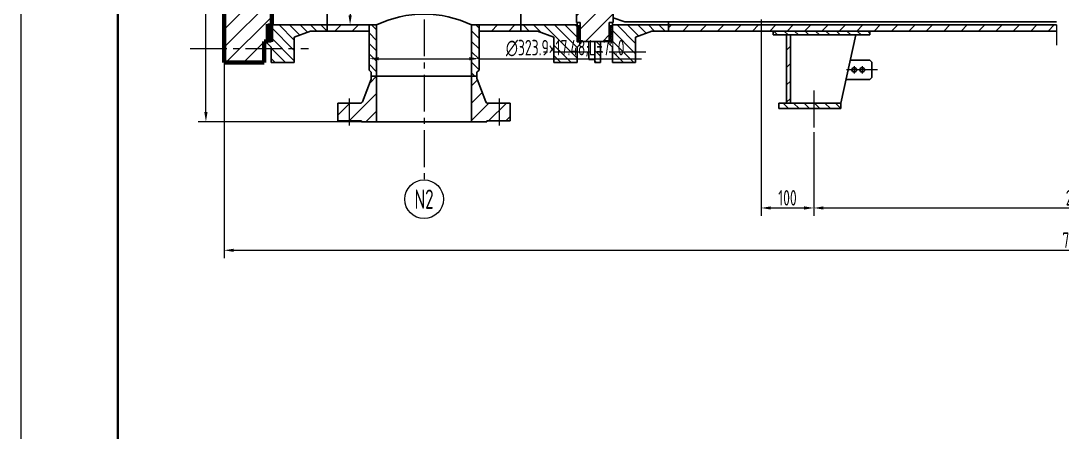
# Model space of a CAD drawing. Header units: millimetres. Extents: x 5765 to 6606, y -201 to 393.
# Drawn here: x 5765 to 6033.8, y 96.4 to 202.6 of the extents above; entities that cross this region are included whole.
import ezdxf
from ezdxf.enums import TextEntityAlignment as Align

# ---------------------------------------------------------------- set-up
doc = ezdxf.new("R2010")
doc.units = ezdxf.units.MM
doc.linetypes.add('CENTER2', pattern=[28.575, 19.05, -3.175, 3.175, -3.175])
doc.linetypes.add('PHANTOM2', pattern=[31.75, 15.875, -3.175, 3.175, -3.175, 3.175, -3.175])
for name, color, linetype, lineweight in [('1粗实线', 7, 'Continuous', 35), ('2细实线', 3, 'Continuous', 13), ('3中心线', 1, 'CENTER2', 13), ('5双点划线', 2, 'PHANTOM2', 13), ('6剖面线', 6, 'Continuous', 13), ('6（图框层）', 7, 'Continuous', 100), ('7文本', 2, 'Continuous', 13), ('8标注', 3, 'Continuous', 13), ('9图表', 4, 'Continuous', 13)]:
    doc.layers.add(name, color=color, linetype=linetype, lineweight=lineweight)
doc.styles.add('lanpec', font='bpec_e.shx', dxfattribs={"width": 0.75, "bigfont": 'hztxt.shx'})
doc.styles.add('lanpec-dim', font='bpec_e.shx', dxfattribs={"width": 0.75})
doc.dimstyles.new('lanpec', dxfattribs={"dimtxt": 4, "dimasz": 2.5, "dimexe": 2, "dimexo": 0, "dimtad": 1, "dimdsep": 46, "dimtxsty": 'lanpec-dim', "dimcen": 2.5, "dimclrd": 256, "dimclre": 256, "dimclrt": 256, "dimazin": 0, "dimtfac": 1, "dimtmove": 0, "dimatfit": 3, "dimfxl": 1, "dimlwd": -1, "dimlwe": -1, "dimarcsym": 0})
doc.dimstyles.new('lanpec$0', dxfattribs={"dimscale": 10, "dimtxt": 4, "dimasz": 2.5, "dimexe": 2, "dimexo": 0, "dimtad": 1, "dimdec": 1, "dimdsep": 46, "dimtxsty": 'lanpec-dim', "dimcen": 0.09, "dimclrd": 256, "dimclre": 256, "dimclrt": 256, "dimadec": 1, "dimazin": 0, "dimtfac": 0.707, "dimtdec": 1, "dimtmove": 0, "dimatfit": 3, "dimfxl": 1, "dimarcsym": 0})
pattern_1 = [(135, (5976.2309, 1232.6665), (-1.3470384, -1.3470384), [])]
pattern_2 = [(45, (5976.231, 1232.6665), (-2.245064, 2.245064), [])]
pattern_3 = [(135, (4694.1136, 1225.4464), (-1.3470384, -1.3470384), [])]

# ---------------------------------------------------------------- blocks, each defined once
blk = doc.blocks.new('A1')
at = {"layer": '1粗实线'}
blk.add_lwpolyline([(-816, 10), (-10, 10), (-10, 584), (-816, 584)], close=True, dxfattribs=at)
at = {"layer": '9图表'}
blk.add_lwpolyline([(-841, 0), (0, 0), (0, 594), (-841, 594)], close=True, dxfattribs=at)
blk = doc.blocks.new('*D36')
at = {"layer": '8标注', "transparency": 16777216}
for p, q in [((5956.1, 199.98), (5956.1, 152.32)), ((5969.68, 173.87), (5969.68, 152.32)), ((5958.6, 154.32), (5967.18, 154.32))]:
    blk.add_line(p, q, dxfattribs=at)
for points in [[(5958.6, 154.74), (5958.6, 153.9), (5956.1, 154.32)], [(5967.18, 154.74), (5967.18, 153.9), (5969.68, 154.32)]]:
    blk.add_solid(points, dxfattribs=at)
at = {"layer": 'Defpoints', "color": 0, "transparency": 16777216}
for p in [(5956.1, 199.98), (5969.68, 173.87), (5969.68, 154.32)]:
    blk.add_point(p, dxfattribs=at)
at = {"layer": '8标注', "transparency": 16777216, "insert": (5962.89, 156.94), "char_height": 4, "attachment_point": 5, "style": 'lanpec-dim'}
blk.add_mtext('100', dxfattribs=at)
blk = doc.blocks.new('*D37')
at = {"layer": '8标注', "transparency": 16777216}
for p, q in [((5969.68, 173.87), (5969.68, 152.32)), ((6110.31, 174.04), (6110.31, 152.32)), ((5972.18, 154.32), (6107.81, 154.32))]:
    blk.add_line(p, q, dxfattribs=at)
for points in [[(5972.18, 154.74), (5972.18, 153.9), (5969.68, 154.32)], [(6107.81, 154.74), (6107.81, 153.9), (6110.31, 154.32)]]:
    blk.add_solid(points, dxfattribs=at)
at = {"layer": 'Defpoints', "color": 0, "transparency": 16777216}
for p in [(5969.68, 173.87), (6110.31, 174.04), (6110.31, 154.32)]:
    blk.add_point(p, dxfattribs=at)
at = {"layer": '8标注', "transparency": 16777216, "insert": (6040, 156.94), "char_height": 4, "attachment_point": 5, "style": 'lanpec-dim'}
blk.add_mtext('2700%%P3', dxfattribs=at)
blk = doc.blocks.new('*D38')
at = {"layer": '8标注', "transparency": 16777216}
for p, q in [((5817.5, 246.58), (5817.5, 141.4)), ((6263.09, 246.58), (6263.09, 141.4)), ((5820, 143.4), (6260.59, 143.4))]:
    blk.add_line(p, q, dxfattribs=at)
for points in [[(5820, 143.81), (5820, 142.98), (5817.5, 143.4)], [(6260.59, 143.81), (6260.59, 142.98), (6263.09, 143.4)]]:
    blk.add_solid(points, dxfattribs=at)
at = {"layer": 'Defpoints', "color": 0, "transparency": 16777216}
for p in [(5817.5, 246.58), (6263.09, 246.58), (6263.09, 143.4)]:
    blk.add_point(p, dxfattribs=at)
at = {"layer": '8标注', "transparency": 16777216, "insert": (6040.3, 146.02), "char_height": 4, "attachment_point": 5, "style": 'lanpec-dim'}
blk.add_mtext('7701.343', dxfattribs=at)
blk = doc.blocks.new('*D42')
at = {"layer": '8标注', "transparency": 16777216}
for p, q in [((5850.01, 291.58), (5852.01, 291.58)), ((5850.01, 289.08), (5850.01, 204.08)), ((5850.01, 201.58), (5852.01, 201.58))]:
    blk.add_line(p, q, dxfattribs=at)
for points in [[(5849.59, 289.08), (5850.43, 289.08), (5850.01, 291.58)], [(5849.59, 204.08), (5850.43, 204.08), (5850.01, 201.58)]]:
    blk.add_solid(points, dxfattribs=at)
at = {"layer": 'Defpoints', "color": 0, "transparency": 16777216}
for p in [(5850.01, 291.58), (5850.01, 201.58), (5850.01, 201.58)]:
    blk.add_point(p, dxfattribs=at)
at = {"layer": '8标注', "transparency": 16777216, "insert": (5847.39, 246.58), "char_height": 4, "attachment_point": 5, "rotation": 90, "style": 'lanpec-dim'}
blk.add_mtext('%%C1200', dxfattribs=at)
blk = doc.blocks.new('*D46')
at = {"layer": '8标注', "transparency": 16777216}
for p, q in [((5854.92, 192.86), (5854.92, 194.86)), ((5883.29, 191.47), (5883.29, 194.86)), ((5857.42, 192.86), (5880.79, 192.86)), ((5883.29, 192.86), (5925.26, 192.86))]:
    blk.add_line(p, q, dxfattribs=at)
for points in [[(5857.42, 193.28), (5857.42, 192.44), (5854.92, 192.86)], [(5880.79, 193.28), (5880.79, 192.44), (5883.29, 192.86)]]:
    blk.add_solid(points, dxfattribs=at)
at = {"layer": 'Defpoints', "color": 0, "transparency": 16777216}
for p in [(5854.92, 192.86), (5883.29, 192.86), (5883.29, 191.47)]:
    blk.add_point(p, dxfattribs=at)
at = {"layer": '8标注', "transparency": 16777216, "insert": (5905.52, 195.56), "char_height": 4, "attachment_point": 5, "style": 'lanpec-dim'}
blk.add_mtext('∅323.9×17.48;L=71.0', dxfattribs=at)
blk = doc.blocks.new('169')
at = {"layer": '6剖面线'}
h = blk.add_hatch(dxfattribs=at)
h.set_pattern_fill('ANSI31', color=256, style=0)
h.paths.add_polyline_path([(3879.08, -271.79), (3878.08, -271.79), (3878.08, -267.39), (3877.08, -267.39), (3877.08, -261.89), (3866.78, -261.89), (3866.78, -316.64), (3879.08, -316.64)])
h.paths.add_polyline_path([(3879.08, -316.64), (3866.78, -316.64), (3866.78, -371.39), (3877.08, -371.39), (3877.08, -365.89), (3878.08, -365.89), (3878.08, -361.49), (3879.08, -361.49)])
for p, q in [((3877.08, -261.89), (3866.78, -261.89)), ((3877.08, -267.39), (3878.08, -267.39)), ((3878.08, -271.79), (3879.08, -271.79)), ((3877.08, -365.89), (3878.08, -365.89)), ((3877.08, -371.39), (3866.78, -371.39))]:
    blk.add_line(p, q)
at = {"layer": '6（图框层）'}
for p, q in [((3866.78, -261.89), (3866.78, -316.64)), ((3877.08, -261.89), (3877.08, -267.39)), ((3878.08, -267.39), (3878.08, -271.79)), ((3879.08, -271.79), (3879.08, -316.64)), ((3866.78, -371.39), (3866.78, -316.64)), ((3879.08, -361.49), (3879.08, -316.64)), ((3877.08, -371.39), (3877.08, -365.89))]:
    blk.add_line(p, q, dxfattribs=at)
blk = doc.blocks.new('*D57')
at = {"layer": '8标注', "transparency": 16777216}
for p, q in [((5815.82, 246.58), (5810.8, 246.58)), ((5812.8, 179.08), (5812.8, 244.08)), ((5852.91, 176.58), (5810.8, 176.58))]:
    blk.add_line(p, q, dxfattribs=at)
for points in [[(5812.38, 244.08), (5813.22, 244.08), (5812.8, 246.58)], [(5812.38, 179.08), (5813.22, 179.08), (5812.8, 176.58)]]:
    blk.add_solid(points, dxfattribs=at)
at = {"layer": 'Defpoints', "color": 0, "transparency": 16777216}
for p in [(5812.8, 246.58), (5815.82, 246.58), (5852.91, 176.58)]:
    blk.add_point(p, dxfattribs=at)
at = {"layer": '8标注', "transparency": 16777216, "insert": (5810.18, 211.58), "char_height": 4, "attachment_point": 5, "rotation": 90, "style": 'lanpec-dim'}
blk.add_mtext('671.0±3', dxfattribs=at)
blk = doc.blocks.new('管口号')
at = {"layer": '2细实线'}
blk.add_circle((0, 5), 5, dxfattribs=at)
at = {"layer": '7文本', "style": 'lanpec', "width": 0.75}
blk.add_attdef('N', text='', height=5, dxfattribs=at).set_placement((0, 5), align=Align.MIDDLE_CENTER)

msp = doc.modelspace()

# ---------------------------------------------------------------- hatches: boundary and pattern name
at = {"layer": '6剖面线'}
h = msp.add_hatch(dxfattribs=at)
h.set_pattern_fill('ANSI31', color=256, style=0)
h.set_pattern_definition(pattern_2)
h.paths.add_polyline_path([(5917.902, 290.933), (5916.902, 290.933), (5916.902, 295.833), (5909.402, 295.833), (5909.402, 291.833), (5909.402, 290.933), (5908.402, 290.933), (5908.402, 202.233), (5909.402, 202.233), (5909.402, 197.333), (5916.902, 197.333), (5916.902, 201.333), (5916.902, 202.233), (5917.902, 202.233)])
h = msp.add_hatch(dxfattribs=at)
h.set_pattern_fill('ANSI31', color=256, scale=0.6, angle=90, style=0)
h.set_pattern_definition([(135, (-65401.7123, -31484.1293), (-1.34703842, -1.34703842), [])])
h.paths.add_polyline_path([(5829.602, 194.583), (5829.602, 191.833), (5835.602, 191.833), (5835.602, 194.583)])
h.paths.add_polyline_path([(5835.602, 194.583), (5835.602, 198.383), (5839.802, 199.983), (5844.102, 199.983), (5844.102, 201.583), (5829.602, 201.583), (5829.602, 197.183), (5828.602, 197.183), (5828.602, 196.833), (5829.602, 195.833), (5829.602, 194.583)])
h = msp.add_hatch(dxfattribs=at)
h.set_pattern_fill('ANSI31', color=256, style=0)
h.set_pattern_definition(pattern_2)
h.paths.add_polyline_path([(5854.918, 199.983), (5854.918, 201.583), (5844.102, 201.583), (5844.102, 199.983)])
h.paths.add_polyline_path([(5883.286, 201.583), (5883.286, 199.983), (5894.102, 199.983), (5894.102, 201.583)])
h = msp.add_hatch(dxfattribs=at)
h.set_pattern_fill('ANSI31', color=256, scale=0.6, angle=90, style=0)
h.set_pattern_definition([(135, (6665.83, -1594.7425), (-1.3470384, -1.3470384), [])])
h.paths.add_polyline_path([(5854.918, 189.879), (5855.452, 189.345), (5855.452, 188.383), (5856.852, 188.383), (5856.852, 201.583), (5854.918, 201.583)])
h.paths.add_polyline_path([(5883.286, 201.583), (5881.352, 201.583), (5881.352, 188.383), (5882.752, 188.383), (5882.752, 189.345), (5883.286, 189.879)])
h = msp.add_hatch(dxfattribs=at)
h.set_pattern_fill('ANSI31', color=256, scale=0.6, angle=90, style=0)
h.set_pattern_definition(pattern_1)
h.paths.add_polyline_path([(5894.102, 201.583), (5894.102, 199.983), (5898.402, 199.983), (5902.602, 198.383), (5902.602, 194.583), (5908.602, 194.583), (5908.602, 195.833), (5909.602, 196.833), (5909.602, 197.183), (5908.602, 197.183), (5908.602, 201.583)])
h.paths.add_polyline_path([(5902.602, 194.583), (5902.602, 191.833), (5908.602, 191.833), (5908.602, 194.583)])
h = msp.add_hatch(dxfattribs=at)
h.set_pattern_fill('ANSI31', color=256, scale=0.6, angle=90, style=0)
h.set_pattern_definition(pattern_1)
h.paths.add_polyline_path([(5917.702, 194.583), (5917.702, 191.833), (5923.702, 191.833), (5923.702, 194.583)])
h.paths.add_polyline_path([(5923.702, 198.383), (5927.902, 199.983), (5932.202, 199.983), (5932.202, 201.583), (5917.702, 201.583), (5917.702, 197.183), (5916.702, 197.183), (5916.702, 196.833), (5917.702, 195.833), (5917.702, 194.583), (5923.702, 194.583)])
h = msp.add_hatch(dxfattribs=at)
h.set_pattern_fill('ANSI31', color=256, style=0)
h.set_pattern_definition(pattern_2)
h.paths.add_polyline_path([(6032.346, 199.983), (6032.346, 201.583), (5932.202, 201.583), (5932.202, 199.983)])
h = msp.add_hatch(dxfattribs=at)
h.set_pattern_fill('ANSI37', color=256, scale=0.1, style=0)
h.set_pattern_definition([(45, (4694.11357, 1225.44637), (-0.2245064, 0.2245064), []), (135, (4694.11357, 1225.44637), (-0.2245064, -0.2245064), [])])
h.paths.add_polyline_path([(5829.602, 201.333), (5828.802, 201.333), (5828.802, 197.333), (5829.602, 197.333)])
h = msp.add_hatch(dxfattribs=at)
h.set_pattern_fill('ANSI37', color=256, scale=0.1, style=0)
h.set_pattern_definition([(315, (-65401.71233, 31977.2961), (-0.224506403, -0.224506403), []), (225, (-65401.71233, 31977.2961), (-0.224506403, 0.224506403), [])])
h.paths.add_polyline_path([(5908.602, 197.333), (5909.402, 197.333), (5909.402, 201.333), (5908.602, 201.333)])
h = msp.add_hatch(dxfattribs=at)
h.set_pattern_fill('ANSI37', color=256, scale=0.1, style=0)
h.set_pattern_definition([(225, (77228.0165, 31977.2961), (0.224506403, -0.224506403), []), (315, (77228.0165, 31977.2961), (0.224506403, 0.224506403), [])])
h.paths.add_polyline_path([(5917.702, 201.333), (5916.902, 201.333), (5916.902, 197.333), (5917.702, 197.333)])
h = msp.add_hatch(dxfattribs=at)
h.set_pattern_fill('ANSI31', color=256, scale=0.6, angle=90, style=0)
h.set_pattern_definition(pattern_3)
h.paths.add_polyline_path([(5984.181, 198.983), (5984.181, 199.983), (5959.181, 199.983), (5959.181, 198.983)])
h = msp.add_hatch(dxfattribs=at)
h.set_pattern_fill('ANSI31', color=256, style=0)
h.set_pattern_definition([(45, (4694.1136, 1225.4464), (-2.245064, 2.245064), [])])
h.paths.add_polyline_path([(5963.681, 198.983), (5962.681, 198.983), (5962.681, 181.383), (5963.681, 181.383)])
h = msp.add_hatch(dxfattribs=at)
h.set_pattern_fill('ANSI31', color=256, scale=0.6, angle=90, style=0)
h.set_pattern_definition(pattern_3)
h.paths.add_polyline_path([(5914.652, 194.583), (5914.652, 191.833), (5913.152, 191.833), (5913.152, 194.583)])
h.paths.add_polyline_path([(5913.152, 197.333), (5914.652, 197.333), (5914.652, 194.583), (5913.152, 194.583)])
h = msp.add_hatch(dxfattribs=at)
h.set_pattern_fill('ANSI31', color=256, style=0)
h.set_pattern_definition(pattern_2)
h.paths.add_polyline_path([(5888.472, 181.393), (5886.972, 181.393), (5886.972, 176.783), (5888.472, 176.783)])
h.paths.add_polyline_path([(5889.972, 181.393), (5888.472, 181.393), (5888.472, 176.783), (5889.972, 176.783)])
h.paths.add_polyline_path([(5886.972, 176.783), (5885.292, 176.783), (5885.292, 176.583), (5881.352, 176.583), (5881.352, 188.383), (5882.752, 188.383), (5882.752, 187.776, 0.09138), (5882.785, 187.597), (5885.029, 181.715, 0.3110597), (5885.496, 181.393), (5886.972, 181.393)])
h.paths.add_polyline_path([(5891.352, 176.783), (5889.972, 176.783), (5889.972, 181.393), (5891.352, 181.393)])
h.paths.add_polyline_path([(5856.852, 176.583), (5852.912, 176.583), (5852.912, 176.783), (5849.732, 176.783), (5849.732, 181.393), (5852.708, 181.393, 0.3110597), (5853.175, 181.715), (5855.419, 187.597, 0.09138), (5855.452, 187.776), (5855.452, 188.383), (5856.852, 188.383)])
h.paths.add_polyline_path([(5849.732, 176.783), (5846.852, 176.783), (5846.852, 181.393), (5849.732, 181.393)])
h = msp.add_hatch(dxfattribs=at)
h.set_pattern_fill('ANSI31', color=256, scale=0.6, angle=90, style=0)
h.set_pattern_definition(pattern_3)
h.paths.add_polyline_path([(5969.681, 179.983), (5969.681, 181.383), (5960.681, 181.383), (5960.681, 179.983)])
h.paths.add_polyline_path([(5976.681, 179.983), (5976.681, 181.383), (5969.681, 181.383), (5969.681, 179.983)])

# ---------------------------------------------------------------- linework, layer by layer
for p, q in [((5908.402, 290.933), (5908.402, 202.233)), ((5917.902, 290.933), (5917.902, 202.233)), ((5844.102, 245.783), (5844.102, 199.983)), ((5894.102, 245.783), (5894.102, 199.983)), ((5828.802, 201.733), (5829.802, 201.733)), ((5844.102, 201.583), (5829.602, 201.583)), ((5844.102, 201.583), (5856.852, 201.583)), ((5854.918, 189.879), (5854.918, 201.583)), ((5856.852, 201.583), (5856.852, 176.583)), ((5881.352, 201.583), (5894.102, 201.583)), ((5881.352, 201.583), (5881.352, 176.583)), ((5883.286, 189.879), (5883.286, 201.583)), ((5894.102, 201.583), (5908.602, 201.583)), ((5908.402, 202.233), (5909.402, 202.233)), ((5908.602, 197.183), (5908.602, 202.233)), ((5909.402, 197.333), (5909.402, 202.233)), ((5917.902, 202.233), (5916.902, 202.233)), ((5916.902, 197.333), (5916.902, 202.233)), ((5917.702, 197.183), (5917.702, 202.233)), ((5932.202, 201.583), (5917.702, 201.583)), ((5917.902, 203.383), (5920.902, 202.383)), ((5920.902, 202.383), (6032.346, 202.383)), ((5932.202, 202.383), (5932.202, 199.983)), ((5932.202, 201.583), (6032.346, 201.583)), ((5839.802, 199.983), (5835.602, 198.383)), ((5844.102, 199.983), (5839.802, 199.983)), ((5844.102, 199.983), (5854.918, 199.983)), ((5883.286, 199.983), (5894.102, 199.983)), ((5894.102, 199.983), (5898.402, 199.983)), ((5898.402, 199.983), (5902.602, 198.383)), ((5927.902, 199.983), (5923.702, 198.383)), ((5932.202, 199.983), (5927.902, 199.983)), ((5932.202, 199.983), (6032.346, 199.983)), ((5959.181, 198.983), (5959.181, 199.983)), ((5984.181, 198.983), (5959.181, 198.983)), ((5962.681, 181.383), (5962.681, 198.983)), ((5963.681, 181.383), (5963.681, 198.983)), ((5976.681, 181.383), (5980.573, 198.983)), ((5984.181, 198.983), (5984.181, 199.983)), ((5828.602, 196.833), (5828.602, 197.333)), ((5828.602, 197.183), (5829.602, 197.183)), ((5828.602, 196.833), (5829.602, 195.833)), ((5835.602, 191.833), (5835.602, 198.383)), ((5902.602, 198.383), (5902.602, 191.833)), ((5909.602, 197.183), (5908.602, 197.183)), ((5909.602, 196.833), (5908.602, 195.833)), ((5909.402, 197.333), (5916.902, 197.333)), ((5909.602, 196.833), (5909.602, 197.333)), ((5911.652, 192.633), (5911.652, 197.333)), ((5913.152, 191.833), (5913.152, 197.333)), ((5914.652, 191.833), (5914.652, 197.333)), ((5916.702, 196.833), (5916.702, 197.333)), ((5916.702, 197.183), (5917.702, 197.183)), ((5916.702, 196.833), (5917.702, 195.833)), ((5923.702, 198.383), (5923.702, 191.833)), ((5829.602, 191.833), (5829.602, 195.833)), ((5908.602, 191.833), (5908.602, 195.833)), ((5917.702, 191.833), (5917.702, 195.833)), ((5835.602, 191.833), (5829.602, 191.833)), ((5902.602, 191.833), (5908.602, 191.833)), ((5913.152, 192.633), (5911.652, 192.633)), ((5913.152, 191.833), (5914.652, 191.833)), ((5923.702, 191.833), (5917.702, 191.833)), ((5855.452, 189.345), (5854.918, 189.879)), ((5855.452, 188.383), (5855.452, 189.345)), ((5882.752, 188.383), (5855.452, 188.383)), ((5855.452, 188.383), (5855.452, 187.776)), ((5882.752, 189.345), (5883.286, 189.879)), ((5882.752, 188.383), (5882.752, 189.345)), ((5882.752, 188.383), (5882.752, 187.776)), ((5855.419, 187.597), (5853.175, 181.715)), ((5882.785, 187.597), (5885.029, 181.715)), ((5846.852, 181.393), (5846.852, 176.783)), ((5846.852, 181.393), (5852.708, 181.393)), ((5891.352, 181.393), (5885.496, 181.393)), ((5891.352, 181.393), (5891.352, 176.783)), ((5960.681, 181.383), (5976.681, 181.383)), ((5960.681, 181.383), (5960.681, 179.983)), ((5976.681, 181.383), (5976.681, 179.983)), ((5960.681, 179.983), (5976.681, 179.983)), ((5960.681, 179.983), (5976.681, 179.983)), ((5846.852, 176.783), (5852.912, 176.783)), ((5852.912, 176.783), (5852.912, 176.583)), ((5852.912, 176.583), (5885.292, 176.583)), ((5891.352, 176.783), (5885.292, 176.783)), ((5885.292, 176.783), (5885.292, 176.583))]:
    msp.add_line(p, q)
at = {"ltscale": 2}
for p, q in [((5979.136, 192.483), (5984.181, 192.483)), ((5984.681, 191.983), (5984.181, 192.483)), ((5984.681, 191.983), (5984.681, 187.983)), ((5984.181, 187.483), (5978.03, 187.483)), ((5984.681, 187.983), (5984.181, 187.483))]:
    msp.add_line(p, q, dxfattribs=at)
for points in [[(5828.802, 197.333), (5829.602, 197.333), (5829.602, 201.333), (5828.802, 201.333), (5828.802, 197.333)], [(5909.402, 197.333), (5908.602, 197.333), (5908.602, 201.333), (5909.402, 201.333), (5909.402, 197.333)], [(5916.902, 197.333), (5917.702, 197.333), (5917.702, 201.333), (5916.902, 201.333), (5916.902, 197.333)]]:
    msp.add_lwpolyline(points)
at = {"ltscale": 3}
for centre in [(5980.131, 189.983), (5982.181, 189.983)]:
    msp.add_circle(centre, 0.6, dxfattribs=at)
for centre, radius, start, end in [((5869.102, 175.883), 28.471, 64.51564, 115.48436), ((5854.952, 187.776), 0.5, 339.11524, 0), ((5883.252, 187.776), 0.5, 180, 200.88476), ((5852.708, 181.893), 0.5, 270, 339.11524), ((5885.496, 181.893), 0.5, 200.88476, 270)]:
    msp.add_arc(centre, radius, start, end)
at = {"layer": '3中心线', "ltscale": 0.5}
for p, q in [((5869.102, 331.583), (5869.102, 161.583)), ((5956.102, 331.583), (5956.102, 199.983)), ((5808.71, 195.5), (5839.29, 195.5)), ((5926.373, 194.583), (5899.931, 194.583)), ((5980.131, 190.947), (5980.131, 189.02)), ((5982.181, 190.947), (5982.181, 189.02)), ((5986.125, 189.983), (5978.091, 189.983)), ((5969.681, 184.616), (5969.681, 173.867)), ((5849.732, 182.583), (5849.732, 175.593)), ((5888.472, 182.583), (5888.472, 175.593))]:
    msp.add_line(p, q, dxfattribs=at)
at = {"layer": '5双点划线'}
msp.add_line((6032.346, 296.805), (6032.346, 196.361), dxfattribs=at)
at = {"layer": '6（图框层）'}
for p, q in [((5828.802, 197.333), (5828.802, 201.733)), ((5829.602, 197.183), (5829.602, 201.733))]:
    msp.add_line(p, q, dxfattribs=at)

# ---------------------------------------------------------------- block references
at = {"layer": '2细实线'}
msp.add_blockref('A1', (6606.028, -200.559), dxfattribs=at)
at = {"layer": '6（图框层）'}
msp.add_blockref('169', (1950.723, 563.226), dxfattribs=at)
at = {"layer": '8标注'}
msp.add_blockref('管口号', (5869.102, 151.583), dxfattribs=at).add_auto_attribs({'N': 'N2'})

# ---------------------------------------------------------------- dimensions: what is measured, and where the dimension line sits
dim = msp.add_linear_dim(base=(5850.01, 201.583), p1=(5850.01, 291.583), p2=(5850.01, 201.583), angle=90, text='%%C1200', dimstyle='lanpec', dxfattribs=at)
dim.commit()
dim.dimension.update_dxf_attribs({"geometry": '*D42', "text_midpoint": (5847.385, 246.583)})
dim = msp.add_linear_dim(base=(5812.8, 246.583), p1=(5852.912, 176.583), p2=(5815.82, 246.583), angle=270, text='671.0±3', dimstyle='lanpec$0', override={"dimscale": 1, "dimdec": 2, "dimcen": 2.5, "dimadec": 2, "dimtfac": 1, "dimtdec": 2, "dimlwd": 65535, "dimlwe": 65535}, dxfattribs=at)
dim.commit()
dim.dimension.update_dxf_attribs({"geometry": '*D57', "text_midpoint": (5810.175, 211.583)})
for base, p1, p2, text, picture, middle in [((6263.093, 143.398), (5817.502, 246.583), (6263.093, 246.583), '7701.343', '*D38', (6040.298, 146.023)), ((5969.681, 154.32), (5956.102, 199.983), (5969.681, 173.867), '100', '*D36', (5962.892, 156.945)), ((5883.286, 192.861), (5854.918, 192.861), (5883.286, 191.471), '∅323.9×17.48;L=71.0', '*D46', (5905.524, 195.56)), ((6110.311, 154.32), (5969.681, 173.867), (6110.311, 174.045), '2700%%P3', '*D37', (6039.996, 156.945))]:
    dim = msp.add_linear_dim(base=base, p1=p1, p2=p2, text=text, dimstyle='lanpec', dxfattribs=at)
    dim.commit()
    dim.dimension.update_dxf_attribs({"geometry": picture, "text_midpoint": middle})

doc.saveas('drawing.dxf')
